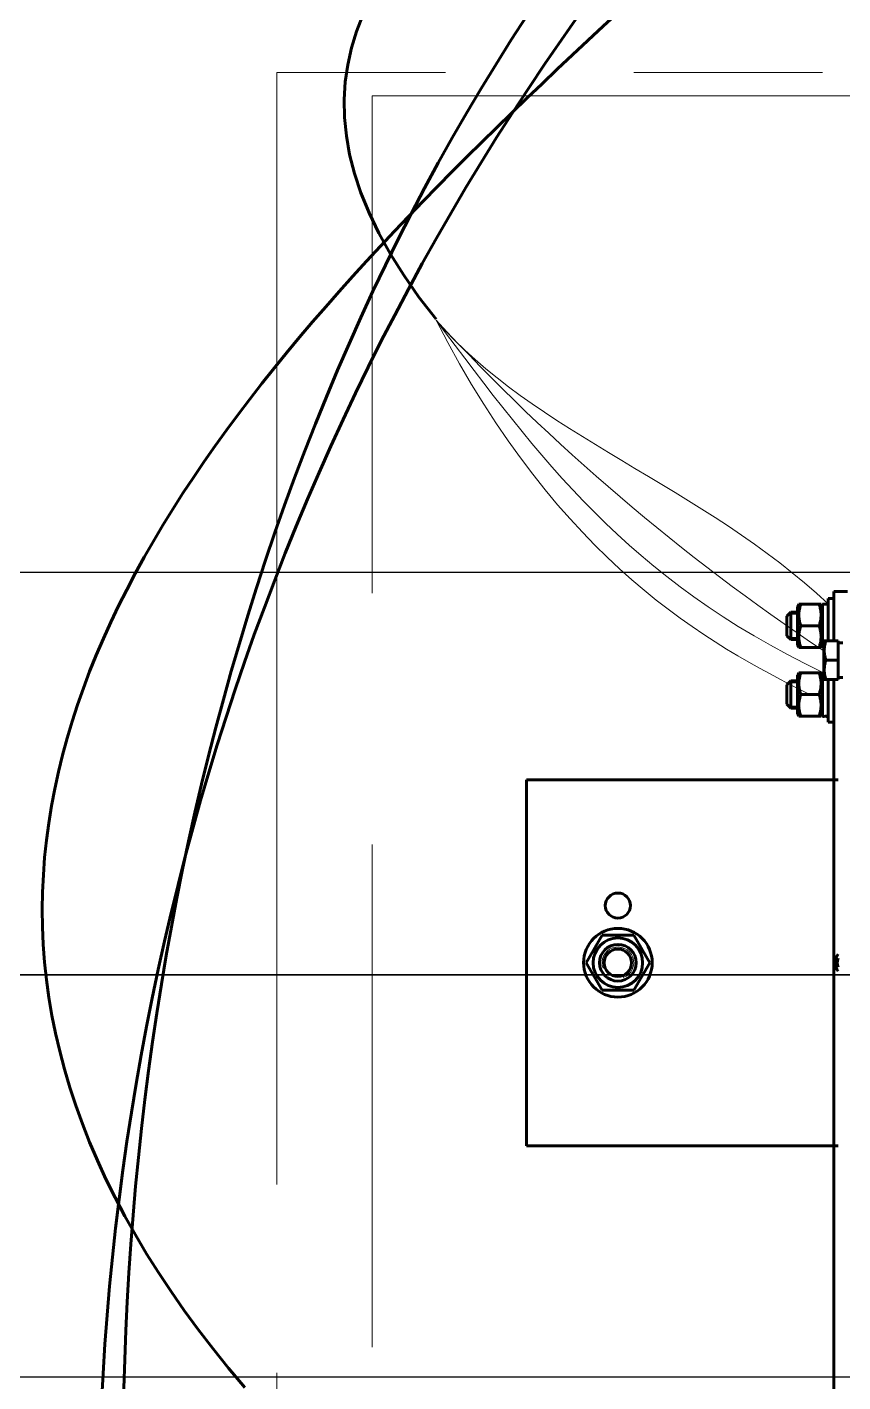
# Model space of a CAD drawing. Header units: millimetres. Extents: x 0 to 1680, y 0 to 594.
# Drawn here: x 107.52 to 114.02, y 458.94 to 469.72 of the extents above; entities that cross this region are included whole.
import ezdxf

# ---------------------------------------------------------------- set-up
doc = ezdxf.new("R2010")
doc.units = ezdxf.units.MM
for name, pattern in [('K5LT32792', [0]), ('K5LT32794', [0]), ('K5LT_AXLED', [13.35, 8.85, -1.5, 1.5, -1.5]), ('K5LT_BASIC', [0]), ('K5LT_DASHED', [6, 4, -2]), ('K5LT_REINFORCED', [0]), ('K5LT_THIN', [0])]:
    doc.linetypes.add(name, pattern=pattern)
doc.layers.add('Системный слой', color=7, linetype='Continuous')

# ---------------------------------------------------------------- blocks, each defined once
blk = doc.blocks.new('U17')
at = {"layer": 'Системный слой', "color": 150, "linetype": 'K5LT_BASIC', "lineweight": 25, "true_color": 0x0080ff}
for p, q in [((132.418, 462.177), (100.018, 462.177)), ((100.018, 458.977), (132.418, 458.977))]:
    blk.add_line(p, q, dxfattribs=at)
blk = doc.blocks.new('U19')
at = {"layer": 'Системный слой', "color": 150, "linetype": 'K5LT_BASIC', "lineweight": 25, "true_color": 0x0080ff}
for p, q in [((132.418, 465.377), (100.018, 465.377)), ((100.018, 462.177), (132.418, 462.177))]:
    blk.add_line(p, q, dxfattribs=at)
blk = doc.blocks.new('U20')
at = {"layer": 'Системный слой', "color": 7, "linetype": 'K5LT_DASHED', "lineweight": 13}
for p, q in [((110.27, 469.173), (124.961, 469.173)), ((110.27, 441.213), (110.27, 469.173))]:
    blk.add_line(p, q, dxfattribs=at)
blk = doc.blocks.new('U118')
at = {"layer": 'Системный слой', "color": 30, "linetype": 'K5LT_AXLED', "lineweight": 13, "true_color": 0xff8000}
for p, q in [((124.204, 469.357), (109.512, 469.357)), ((109.512, 469.357), (109.512, 441.397))]:
    blk.add_line(p, q, dxfattribs=at)
blk = doc.blocks.new('U1226')
at = {"layer": 'Системный слой', "color": 5, "linetype": 'K5LT32792', "lineweight": 60, "true_color": 0x0000ff}
for p, q in [((111.498, 463.728), (111.498, 463.546)), ((113.98, 463.728), (111.498, 463.728)), ((111.498, 463.546), (111.498, 460.998)), ((112.1, 462.491), (111.974, 462.272)), ((112.353, 462.491), (112.1, 462.491)), ((112.479, 462.272), (112.353, 462.491)), ((111.974, 462.272), (112.1, 462.054)), ((112.353, 462.054), (112.479, 462.272)), ((112.1, 462.054), (112.353, 462.054)), ((111.498, 460.998), (111.498, 460.816)), ((113.98, 460.816), (111.498, 460.816))]:
    blk.add_line(p, q, dxfattribs=at)
for centre, radius in [((112.226, 462.727), 0.1), ((112.226, 462.272), 0.273), ((112.226, 462.272), 0.197), ((112.226, 462.272), 0.146), ((112.226, 462.272), 0.109)]:
    blk.add_circle(centre, radius, dxfattribs=at)
at = {"layer": 'Системный слой', "color": 7, "linetype": 'K5LT32794', "lineweight": 18}
blk.add_arc((112.226, 462.272), 0.126, 290, 200, dxfattribs=at)
at = {"layer": 'Системный слой', "color": 5, "linetype": 'K5LT32792', "lineweight": 60, "true_color": 0x0000ff}
for radius, start, end in [(0.1, 137.2031, 222.7969), (0.0819, 153.7439, 206.2561)]:
    blk.add_arc((114.053, 462.272), radius, start, end, dxfattribs=at)
blk = doc.blocks.new('U1224')
at = {"layer": 'Системный слой', "color": 5, "linetype": 'K5LT32792', "lineweight": 60, "true_color": 0x0000ff}
for p, q in [((113.944, 465.226), (114.053, 465.226)), ((113.944, 464.834), (113.944, 465.226)), ((113.666, 465.126), (113.656, 465.108)), ((113.656, 465.108), (113.656, 464.953)), ((113.666, 465.126), (113.681, 465.126)), ((113.827, 465.126), (113.681, 465.126)), ((113.827, 465.126), (113.843, 465.126)), ((113.853, 465.108), (113.843, 465.126)), ((113.898, 465.127), (113.853, 465.127)), ((113.853, 464.778), (113.853, 465.127)), ((113.944, 465.171), (113.898, 465.171)), ((113.898, 464.834), (113.898, 465.171)), ((113.602, 465.062), (113.571, 465.03)), ((113.571, 464.875), (113.571, 465.03)), ((113.656, 465.062), (113.602, 465.062)), ((113.602, 464.844), (113.602, 465.062)), ((113.602, 464.844), (113.571, 464.875)), ((113.656, 464.953), (113.656, 464.797)), ((113.827, 464.953), (113.681, 464.953)), ((113.656, 464.844), (113.602, 464.844)), ((113.666, 464.78), (113.656, 464.797)), ((113.681, 464.78), (113.666, 464.78)), ((113.827, 464.78), (113.681, 464.78)), ((113.843, 464.78), (113.827, 464.78)), ((113.853, 464.797), (113.843, 464.78)), ((113.868, 464.834), (113.864, 464.827)), ((113.864, 464.827), (113.864, 464.68)), ((113.868, 464.834), (113.882, 464.834)), ((113.98, 464.834), (113.882, 464.834)), ((113.98, 464.68), (113.98, 464.834)), ((114.016, 464.818), (113.98, 464.818)), ((113.864, 464.68), (113.864, 464.533)), ((113.98, 464.68), (113.882, 464.68)), ((113.98, 464.525), (113.98, 464.68)), ((113.666, 464.58), (113.656, 464.562)), ((113.656, 464.562), (113.656, 464.407)), ((113.666, 464.58), (113.681, 464.58)), ((113.827, 464.58), (113.681, 464.58)), ((113.827, 464.58), (113.843, 464.58)), ((113.853, 464.562), (113.843, 464.58)), ((113.853, 464.232), (113.853, 464.581)), ((113.864, 464.581), (113.853, 464.581)), ((113.868, 464.525), (113.864, 464.533)), ((113.602, 464.516), (113.571, 464.484)), ((113.571, 464.329), (113.571, 464.484)), ((113.656, 464.516), (113.602, 464.516)), ((113.602, 464.298), (113.602, 464.516)), ((113.882, 464.525), (113.868, 464.525)), ((113.98, 464.525), (113.882, 464.525)), ((113.898, 464.188), (113.898, 464.525)), ((113.944, 455.347), (113.944, 464.525)), ((113.602, 464.298), (113.571, 464.329)), ((113.656, 464.407), (113.656, 464.251)), ((113.827, 464.407), (113.681, 464.407)), ((113.656, 464.298), (113.602, 464.298)), ((113.666, 464.234), (113.656, 464.251)), ((113.681, 464.234), (113.666, 464.234)), ((113.827, 464.234), (113.681, 464.234)), ((113.843, 464.234), (113.827, 464.234)), ((113.853, 464.251), (113.843, 464.234)), ((113.944, 464.188), (113.898, 464.188))]:
    blk.add_line(p, q, dxfattribs=at)
at = {"layer": 'Системный слой', "color": 7, "linetype": 'K5LT32794', "lineweight": 18}
for p, q in [((113.602, 465.045), (113.585, 465.045)), ((113.656, 465.045), (113.602, 465.045)), ((113.602, 464.861), (113.585, 464.861)), ((113.656, 464.861), (113.602, 464.861)), ((113.602, 464.499), (113.585, 464.499)), ((113.656, 464.499), (113.602, 464.499)), ((113.602, 464.315), (113.585, 464.315)), ((113.656, 464.315), (113.602, 464.315))]:
    blk.add_line(p, q, dxfattribs=at)
at = {"layer": 'Системный слой', "color": 5, "linetype": 'K5LT32792', "lineweight": 60, "true_color": 0x0000ff}
for centre, major_axis, start_param, end_param in [((113.829, 464.953), (-0.48, 0), -4.662765, -4.639974), ((113.961, 464.68), (-0.38, 0), 1.620943, 1.717226), ((114.035, 464.68), (-0.38, 0), 1.472622, 1.52065), ((113.829, 464.407), (-0.48, 0), 1.62042, 1.71569), ((113.922, 464.407), (-0.48, 0), 1.473648, 1.521173)]:
    blk.add_ellipse(centre, major_axis=major_axis, ratio=0.36397, start_param=start_param, end_param=end_param, dxfattribs=at)
for points, knots in [([(113.681, 465.126), (113.678, 465.116), (113.674, 465.101), (113.67, 465.083), (113.668, 465.071), (113.667, 465.06), (113.666, 465.05), (113.666, 465.04), (113.666, 465.03), (113.667, 465.02), (113.668, 465.01), (113.669, 464.999), (113.673, 464.979), (113.678, 464.964), (113.681, 464.953)], [0, 0, 0, 0, 0.173201, 0.25874, 0.32264, 0.38205, 0.436164, 0.49224, 0.549684, 0.607523, 0.664985, 0.721983, 0.806425, 1, 1, 1, 1]), ([(113.827, 464.953), (113.83, 464.962), (113.835, 464.977), (113.839, 464.996), (113.841, 465.008), (113.842, 465.018), (113.842, 465.028), (113.843, 465.038), (113.843, 465.048), (113.842, 465.058), (113.841, 465.068), (113.839, 465.08), (113.835, 465.099), (113.831, 465.115), (113.827, 465.126)], [0, 0, 0, 0, 0.173201, 0.25874, 0.32264, 0.38205, 0.436164, 0.49224, 0.549684, 0.607523, 0.664985, 0.721983, 0.806425, 1, 1, 1, 1]), ([(113.681, 464.953), (113.678, 464.943), (113.674, 464.928), (113.67, 464.91), (113.668, 464.898), (113.667, 464.887), (113.666, 464.877), (113.666, 464.868), (113.666, 464.858), (113.667, 464.847), (113.668, 464.837), (113.669, 464.826), (113.673, 464.806), (113.678, 464.791), (113.681, 464.78)], [0, 0, 0, 0, 0.173201, 0.25874, 0.32264, 0.38205, 0.436164, 0.49224, 0.549684, 0.607523, 0.664985, 0.721983, 0.806425, 1, 1, 1, 1]), ([(113.827, 464.78), (113.83, 464.79), (113.835, 464.804), (113.839, 464.823), (113.841, 464.835), (113.842, 464.845), (113.842, 464.855), (113.843, 464.865), (113.843, 464.875), (113.842, 464.885), (113.841, 464.895), (113.839, 464.907), (113.835, 464.926), (113.831, 464.942), (113.827, 464.953)], [0, 0, 0, 0, 0.173201, 0.25874, 0.32264, 0.38205, 0.436164, 0.49224, 0.549684, 0.607523, 0.664985, 0.721983, 0.806425, 1, 1, 1, 1]), ([(113.882, 464.834), (113.88, 464.828), (113.877, 464.82), (113.874, 464.806), (113.871, 464.796), (113.87, 464.784), (113.869, 464.774), (113.868, 464.764), (113.868, 464.755), (113.868, 464.746), (113.869, 464.737), (113.87, 464.726), (113.873, 464.71), (113.877, 464.695), (113.881, 464.683), (113.882, 464.68)], [0, 0, 0, 0, 0.119528, 0.173793, 0.256289, 0.331236, 0.392346, 0.45422, 0.513429, 0.568879, 0.622385, 0.701612, 0.77899, 0.927667, 1, 1, 1, 1]), ([(113.882, 464.68), (113.88, 464.674), (113.877, 464.665), (113.874, 464.652), (113.871, 464.641), (113.87, 464.63), (113.869, 464.619), (113.868, 464.61), (113.868, 464.6), (113.868, 464.592), (113.869, 464.582), (113.87, 464.571), (113.873, 464.555), (113.877, 464.54), (113.881, 464.529), (113.882, 464.525)], [0, 0, 0, 0, 0.119528, 0.173793, 0.256289, 0.331236, 0.392346, 0.45422, 0.513429, 0.568879, 0.622385, 0.701612, 0.77899, 0.927667, 1, 1, 1, 1]), ([(113.681, 464.58), (113.678, 464.57), (113.674, 464.555), (113.67, 464.537), (113.668, 464.525), (113.667, 464.514), (113.666, 464.504), (113.666, 464.494), (113.666, 464.484), (113.667, 464.474), (113.668, 464.464), (113.669, 464.453), (113.673, 464.433), (113.678, 464.418), (113.681, 464.407)], [0, 0, 0, 0, 0.173201, 0.25874, 0.32264, 0.38205, 0.436164, 0.49224, 0.549684, 0.607523, 0.664985, 0.721983, 0.806425, 1, 1, 1, 1]), ([(113.827, 464.407), (113.83, 464.416), (113.835, 464.431), (113.839, 464.45), (113.841, 464.462), (113.842, 464.472), (113.842, 464.482), (113.843, 464.492), (113.843, 464.502), (113.842, 464.512), (113.841, 464.522), (113.839, 464.534), (113.835, 464.553), (113.831, 464.569), (113.827, 464.58)], [0, 0, 0, 0, 0.173201, 0.25874, 0.32264, 0.38205, 0.436164, 0.49224, 0.549684, 0.607523, 0.664985, 0.721983, 0.806425, 1, 1, 1, 1]), ([(113.681, 464.407), (113.678, 464.397), (113.674, 464.382), (113.67, 464.364), (113.668, 464.352), (113.667, 464.341), (113.666, 464.331), (113.666, 464.322), (113.666, 464.312), (113.667, 464.301), (113.668, 464.291), (113.669, 464.28), (113.673, 464.26), (113.678, 464.245), (113.681, 464.234)], [0, 0, 0, 0, 0.173201, 0.25874, 0.32264, 0.38205, 0.436164, 0.49224, 0.549684, 0.607523, 0.664985, 0.721983, 0.806425, 1, 1, 1, 1]), ([(113.827, 464.234), (113.83, 464.244), (113.835, 464.258), (113.839, 464.277), (113.841, 464.289), (113.842, 464.299), (113.842, 464.309), (113.843, 464.319), (113.843, 464.329), (113.842, 464.339), (113.841, 464.349), (113.839, 464.361), (113.835, 464.38), (113.831, 464.396), (113.827, 464.407)], [0, 0, 0, 0, 0.173201, 0.25874, 0.32264, 0.38205, 0.436164, 0.49224, 0.549684, 0.607523, 0.664985, 0.721983, 0.806425, 1, 1, 1, 1])]:
    blk.add_open_spline(points, degree=3, knots=knots, dxfattribs=at)
at = {"layer": 'Системный слой'}
blk.add_blockref('U1226', (0, 0), dxfattribs=at)
blk = doc.blocks.new('U1223')
at = {"layer": 'Системный слой'}
blk.add_blockref('U1224', (0, 0), dxfattribs=at)

msp = doc.modelspace()

# ---------------------------------------------------------------- linework, layer by layer
at = {"layer": 'Системный слой', "color": 134, "linetype": 'K5LT_REINFORCED', "lineweight": 60, "true_color": 0x009696}
for points in [[(109.25651, 458.8921), (103.62645, 465.46793), (114.37019, 470.32007), (116.81796, 474.66148)], [(110.61529, 447.76305), (105.63407, 457.04969), (108.2026, 468.65648), (116.81796, 474.66148)], [(110.39893, 449.43459), (106.34979, 456.53967), (107.94366, 470.1303), (116.81796, 474.66148)], [(110.77858, 467.39367), (107.72242, 471.20578), (115.13109, 472.35122), (116.81796, 474.66148)]]:
    msp.add_open_spline(points, degree=3, dxfattribs=at)
at = {"layer": 'Системный слой', "color": 7, "linetype": 'K5LT_THIN', "lineweight": 13}
for points in [[(110.77858, 467.3875), (111.5362, 466.49441), (112.92108, 466.05374), (113.8981, 465.12744)], [(110.77858, 467.3875), (111.60085, 466.29681), (112.29116, 465.33276), (113.85806, 464.58144)], [(110.77858, 467.3875), (111.76895, 465.44791), (112.95337, 464.80735), (113.75432, 464.40672)], [(110.77858, 467.3875), (111.70371, 466.38761), (112.73202, 465.50951), (113.86352, 464.7532)]]:
    msp.add_open_spline(points, degree=3, dxfattribs=at)

# ---------------------------------------------------------------- block references
at = {"layer": 'Системный слой'}
for name in ['U1223', 'U118', 'U20', 'U19', 'U17']:
    msp.add_blockref(name, (0, 0), dxfattribs=at)

doc.saveas('drawing.dxf')
